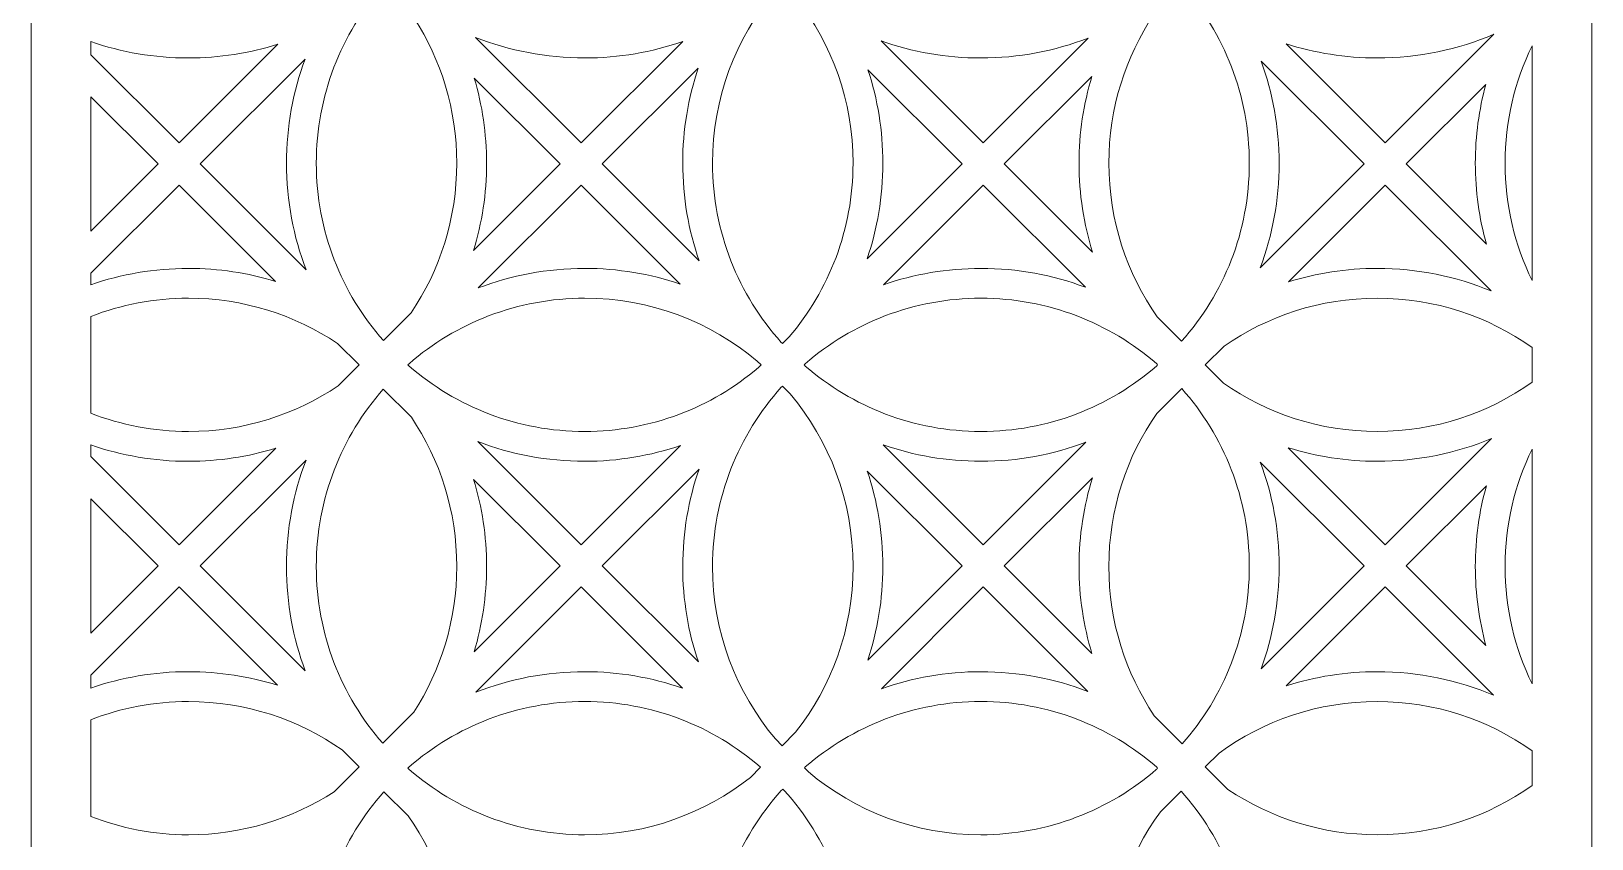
# Model space of a CAD drawing. Header units: centimetres. Extents: x -9.6 to 1.7, y -7 to 12.9.
# Drawn here: x -9.63 to -4.47, y -2.05 to 0.62 of the extents above; entities that cross this region are included whole.
import ezdxf

# ---------------------------------------------------------------- set-up
doc = ezdxf.new("R2010")
doc.units = ezdxf.units.CM
doc.header["$MEASUREMENT"] = 0
doc.layers.add('layer 1', color=7, linetype='Continuous')

msp = doc.modelspace()

# ---------------------------------------------------------------- linework, layer by layer
at = {"layer": 'layer 1', "color": 177, "lineweight": 9}
for points, knots in [([(-9.62718, -7.01306), (-9.62718, -7.01306), (-9.62718, -6.87915), (-9.62718, -6.87915), (-9.62718, -6.87915), (-9.62718, -6.87915), (-9.62718, -6.07805), (-9.62718, -6.07805), (-9.62718, -6.07805), (-9.62718, -6.07805), (-9.62718, -5.8667), (-9.62718, -5.8667), (-9.62718, -5.8667), (-9.62718, -5.8667), (-9.62718, -5.76213), (-9.62718, -5.76213), (-9.62718, -5.76213), (-9.62718, -5.76213), (-9.62718, -5.55076), (-9.62718, -5.55076), (-9.62718, -5.55076), (-9.62718, -5.55076), (-9.62718, -4.74492), (-9.62718, -4.74492), (-9.62718, -4.74492), (-9.62718, -4.74492), (-9.62718, -4.53359), (-9.62718, -4.53359), (-9.62718, -4.53359), (-9.62718, -4.53359), (-9.62718, -4.42902), (-9.62718, -4.42902), (-9.62718, -4.42902), (-9.62718, -4.42902), (-9.62718, -4.21759), (-9.62718, -4.21759), (-9.62718, -4.21759), (-9.62718, -4.21759), (-9.62718, -3.4119), (-9.62718, -3.4119), (-9.62718, -3.4119), (-9.62718, -3.4119), (-9.62718, -3.20048), (-9.62718, -3.20048), (-9.62718, -3.20048), (-9.62718, -3.20048), (-9.62718, -3.09591), (-9.62718, -3.09591), (-9.62718, -3.09591), (-9.62718, -3.09591), (-9.62718, -2.88462), (-9.62718, -2.88462), (-9.62718, -2.88462), (-9.62718, -2.88462), (-9.62718, -2.07877), (-9.62718, -2.07877), (-9.62718, -2.07877), (-9.62718, -2.07877), (-9.62718, -1.86737), (-9.62718, -1.86737), (-9.62718, -1.86737), (-9.62718, -1.86737), (-9.62718, -1.7628), (-9.62718, -1.7628), (-9.62718, -1.7628), (-9.62718, -1.7628), (-9.62718, -1.55138), (-9.62718, -1.55138), (-9.62718, -1.55138), (-9.62718, -1.55138), (-9.62718, -0.74559), (-9.62718, -0.74559), (-9.62718, -0.74559), (-9.62718, -0.74559), (-9.62718, -0.53426), (-9.62718, -0.53426), (-9.62718, -0.53426), (-9.62718, -0.53426), (-9.62718, -0.42969), (-9.62718, -0.42969), (-9.62718, -0.42969), (-9.62718, -0.42969), (-9.62718, -0.21832), (-9.62718, -0.21832), (-9.62718, -0.21832), (-9.62718, -0.21832), (-9.62718, 0.58742), (-9.62718, 0.58742), (-9.62718, 0.58742), (-9.62718, 0.58742), (-9.62718, 0.79885), (-9.62718, 0.79885), (-9.62718, 0.79885), (-9.62718, 0.79885), (-9.62718, 0.90342), (-9.62718, 0.90342), (-9.62718, 0.90342), (-9.62718, 0.90342), (-9.62718, 1.11481), (-9.62718, 1.11481), (-9.62718, 1.11481), (-9.62718, 1.11481), (-9.62718, 1.92064), (-9.62718, 1.92064), (-9.62718, 1.92064), (-9.62718, 1.92064), (-9.62718, 2.13196), (-9.62718, 2.13196), (-9.62718, 2.13196), (-9.62718, 2.13196), (-9.62718, 2.23653), (-9.62718, 2.23653), (-9.62718, 2.23653), (-9.62718, 2.23653), (-9.62718, 2.44794), (-9.62718, 2.44794), (-9.62718, 2.44794), (-9.62718, 2.44794), (-9.62718, 3.25364), (-9.62718, 3.25364), (-9.62718, 3.25364), (-9.62718, 3.25364), (-9.62718, 3.46508), (-9.62718, 3.46508), (-9.62718, 3.46508), (-9.62718, 3.46508), (-9.62718, 3.56965), (-9.62718, 3.56965), (-9.62718, 3.56965), (-9.62718, 3.56965), (-9.62718, 3.78101), (-9.62718, 3.78101), (-9.62718, 3.78101), (-9.62718, 3.78101), (-9.62718, 4.58616), (-9.62718, 4.58616), (-9.62718, 4.58616), (-9.62718, 4.58616), (-9.62718, 4.79819), (-9.62718, 4.79819), (-9.62718, 4.79819), (-9.62718, 4.79819), (-9.62718, 4.90276), (-9.62718, 4.90276), (-9.62718, 4.90276), (-9.62718, 4.90276), (-9.62718, 5.11408), (-9.62718, 5.11408), (-9.62718, 5.11408), (-9.62718, 5.11408), (-9.62718, 5.91455), (-9.62718, 5.91455), (-9.62718, 5.91455), (-9.62718, 5.91455), (-9.62718, 6.13129), (-9.62718, 6.13129), (-9.62718, 6.13129), (-9.62718, 6.13129), (-9.62718, 6.23587), (-9.62718, 6.23587), (-9.62718, 6.23587), (-9.62718, 6.23587), (-9.62718, 6.44722), (-9.62718, 6.44722), (-9.62718, 6.44722), (-9.62718, 6.44722), (-9.62718, 7.24295), (-9.62718, 7.24295), (-9.62718, 7.24295), (-9.62718, 7.24295), (-9.62718, 7.46441), (-9.62718, 7.46441), (-9.62718, 7.46441), (-9.62718, 7.46441), (-9.62718, 7.56898), (-9.62718, 7.56898), (-9.62718, 7.56898), (-9.62718, 7.56898), (-9.62718, 7.78033), (-9.62718, 7.78033), (-9.62718, 7.78033), (-9.62718, 7.78033), (-9.62718, 8.57134), (-9.62718, 8.57134), (-9.62718, 8.57134), (-9.62718, 8.57134), (-9.62718, 8.79752), (-9.62718, 8.79752), (-9.62718, 8.79752), (-9.62718, 8.79752), (-9.62718, 8.90209), (-9.62718, 8.90209), (-9.62718, 8.90209), (-9.62718, 8.90209), (-9.62718, 9.11339), (-9.62718, 9.11339), (-9.62718, 9.11339), (-9.62718, 9.11339), (-9.62718, 9.89973), (-9.62718, 9.89973), (-9.62718, 9.89973), (-9.62718, 9.89973), (-9.62718, 10.13063), (-9.62718, 10.13063), (-9.62718, 10.13063), (-9.62718, 10.13063), (-9.62718, 10.2352), (-9.62718, 10.2352), (-9.62718, 10.2352), (-9.62718, 10.2352), (-9.62718, 10.4466), (-9.62718, 10.4466), (-9.62718, 10.4466), (-9.62718, 10.4466), (-9.62718, 11.22812), (-9.62718, 11.22812), (-9.62718, 11.22812), (-9.62718, 11.22812), (-9.62718, 11.46374), (-9.62718, 11.46374), (-9.62718, 11.46374), (-9.62718, 11.46374), (-9.62718, 11.56825), (-9.62718, 11.56825), (-9.62718, 11.56825), (-9.62718, 11.56825), (-9.62718, 11.77965), (-9.62718, 11.77965), (-9.62718, 11.77965), (-9.62718, 11.77965), (-9.62718, 12.55652), (-9.62718, 12.55652), (-9.62718, 12.55652), (-9.62718, 12.55652), (-9.62718, 12.79685), (-9.62718, 12.79685), (-9.62718, 12.79685), (-9.62718, 12.79685), (-9.62718, 12.89), (-9.62718, 12.89), (-9.62718, 12.89), (-9.62718, 12.89), (-8.63227, 12.89), (-8.63227, 12.89), (-8.63227, 12.89), (-8.63227, 12.89), (-8.31618, 12.89), (-8.31618, 12.89), (-8.31618, 12.89), (-8.31618, 12.89), (-7.30387, 12.89), (-7.30387, 12.89), (-7.30387, 12.89), (-7.30387, 12.89), (-6.98779, 12.89), (-6.98779, 12.89), (-6.98779, 12.89), (-6.98779, 12.89), (-5.97548, 12.89), (-5.97548, 12.89), (-5.97548, 12.89), (-5.97548, 12.89), (-5.6594, 12.89), (-5.6594, 12.89), (-5.6594, 12.89), (-5.6594, 12.89), (-4.64709, 12.89), (-4.64709, 12.89), (-4.64709, 12.89), (-4.64709, 12.89), (-4.47078, 12.89), (-4.47078, 12.89), (-4.47078, 12.89), (-4.47078, 12.89), (-4.47078, 12.71368), (-4.47078, 12.71368), (-4.47078, 12.71368), (-4.47078, 12.71368), (-4.47078, 11.64998), (-4.47078, 11.64998), (-4.47078, 11.64998), (-4.47078, 11.64998), (-4.47078, 11.38212), (-4.47078, 11.38212), (-4.47078, 11.38212), (-4.47078, 11.38212), (-4.47078, 10.31687), (-4.47078, 10.31687), (-4.47078, 10.31687), (-4.47078, 10.31687), (-4.47078, 10.04892), (-4.47078, 10.04892), (-4.47078, 10.04892), (-4.47078, 10.04892), (-4.47078, 8.98376), (-4.47078, 8.98376), (-4.47078, 8.98376), (-4.47078, 8.98376), (-4.47078, 8.71584), (-4.47078, 8.71584), (-4.47078, 8.71584), (-4.47078, 8.71584), (-4.47078, 7.65065), (-4.47078, 7.65065), (-4.47078, 7.65065), (-4.47078, 7.65065), (-4.47078, 7.38278), (-4.47078, 7.38278), (-4.47078, 7.38278), (-4.47078, 7.38278), (-4.47078, 6.31757), (-4.47078, 6.31757), (-4.47078, 6.31757), (-4.47078, 6.31757), (-4.47078, 6.04965), (-4.47078, 6.04965), (-4.47078, 6.04965), (-4.47078, 6.04965), (-4.47078, 4.98447), (-4.47078, 4.98447), (-4.47078, 4.98447), (-4.47078, 4.98447), (-4.47078, 4.7165), (-4.47078, 4.7165), (-4.47078, 4.7165), (-4.47078, 4.7165), (-4.47078, 3.65134), (-4.47078, 3.65134), (-4.47078, 3.65134), (-4.47078, 3.65134), (-4.47078, 3.38337), (-4.47078, 3.38337), (-4.47078, 3.38337), (-4.47078, 3.38337), (-4.47078, 2.31821), (-4.47078, 2.31821), (-4.47078, 2.31821), (-4.47078, 2.31821), (-4.47078, 2.05025), (-4.47078, 2.05025), (-4.47078, 2.05025), (-4.47078, 2.05025), (-4.47078, 0.98506), (-4.47078, 0.98506), (-4.47078, 0.98506), (-4.47078, 0.98506), (-4.47078, 0.71716), (-4.47078, 0.71716), (-4.47078, 0.71716), (-4.47078, 0.71716), (-4.47078, -0.34804), (-4.47078, -0.34804), (-4.47078, -0.34804), (-4.47078, -0.34804), (-4.47078, -0.6159), (-4.47078, -0.6159), (-4.47078, -0.6159), (-4.47078, -0.6159), (-4.47078, -1.68111), (-4.47078, -1.68111), (-4.47078, -1.68111), (-4.47078, -1.68111), (-4.47078, -1.94899), (-4.47078, -1.94899), (-4.47078, -1.94899), (-4.47078, -1.94899), (-4.47078, -3.01419), (-4.47078, -3.01419), (-4.47078, -3.01419), (-4.47078, -3.01419), (-4.47078, -3.28215), (-4.47078, -3.28215), (-4.47078, -3.28215), (-4.47078, -3.28215), (-4.47078, -4.34732), (-4.47078, -4.34732), (-4.47078, -4.34732), (-4.47078, -4.34732), (-4.47078, -4.61528), (-4.47078, -4.61528), (-4.47078, -4.61528), (-4.47078, -4.61528), (-4.47078, -5.68045), (-4.47078, -5.68045), (-4.47078, -5.68045), (-4.47078, -5.68045), (-4.47078, -5.94842), (-4.47078, -5.94842), (-4.47078, -5.94842), (-4.47078, -5.94842), (-4.47078, -7.01306), (-4.47078, -7.01306), (-4.47078, -7.01306), (-4.47078, -7.01306), (-4.53058, -7.01306), (-4.53058, -7.01306), (-4.53058, -7.01306), (-4.53058, -7.01306), (-4.79901, -7.01306), (-4.79901, -7.01306), (-4.79901, -7.01306), (-4.79901, -7.01306), (-5.56056, -7.01306), (-5.56056, -7.01306), (-5.56056, -7.01306), (-5.56056, -7.01306), (-5.77975, -7.01306), (-5.77975, -7.01306), (-5.77975, -7.01306), (-5.77975, -7.01306), (-5.85897, -7.01306), (-5.85897, -7.01306), (-5.85897, -7.01306), (-5.85897, -7.01306), (-6.10834, -7.01306), (-6.10834, -7.01306), (-6.10834, -7.01306), (-6.10834, -7.01306), (-6.86987, -7.01306), (-6.86987, -7.01306), (-6.86987, -7.01306), (-6.86987, -7.01306), (-7.1043, -7.01306), (-7.1043, -7.01306), (-7.1043, -7.01306), (-7.1043, -7.01306), (-7.18736, -7.01306), (-7.18736, -7.01306), (-7.18736, -7.01306), (-7.18736, -7.01306), (-7.41776, -7.01306), (-7.41776, -7.01306), (-7.41776, -7.01306), (-7.41776, -7.01306), (-8.17925, -7.01306), (-8.17925, -7.01306), (-8.17925, -7.01306), (-8.17925, -7.01306), (-8.43269, -7.01306), (-8.43269, -7.01306), (-8.43269, -7.01306), (-8.43269, -7.01306), (-8.50783, -7.01306), (-8.50783, -7.01306), (-8.50783, -7.01306), (-8.50783, -7.01306), (-8.72709, -7.01306), (-8.72709, -7.01306), (-8.72709, -7.01306), (-8.72709, -7.01306), (-9.48871, -7.01306), (-9.48871, -7.01306), (-9.48871, -7.01306), (-9.48871, -7.01306), (-9.62718, -7.01306), (-9.62718, -7.01306)], [0, 0, 0, 0, 0.0086957, 0.0086957, 0.0086957, 0.0086957, 0.0173913, 0.0173913, 0.0173913, 0.0173913, 0.026087, 0.026087, 0.026087, 0.026087, 0.0347826, 0.0347826, 0.0347826, 0.0347826, 0.0434783, 0.0434783, 0.0434783, 0.0434783, 0.0521739, 0.0521739, 0.0521739, 0.0521739, 0.0608696, 0.0608696, 0.0608696, 0.0608696, 0.0695652, 0.0695652, 0.0695652, 0.0695652, 0.0782609, 0.0782609, 0.0782609, 0.0782609, 0.0869565, 0.0869565, 0.0869565, 0.0869565, 0.0956522, 0.0956522, 0.0956522, 0.0956522, 0.1043478, 0.1043478, 0.1043478, 0.1043478, 0.1130435, 0.1130435, 0.1130435, 0.1130435, 0.1217391, 0.1217391, 0.1217391, 0.1217391, 0.1304348, 0.1304348, 0.1304348, 0.1304348, 0.1391304, 0.1391304, 0.1391304, 0.1391304, 0.1478261, 0.1478261, 0.1478261, 0.1478261, 0.1565217, 0.1565217, 0.1565217, 0.1565217, 0.1652174, 0.1652174, 0.1652174, 0.1652174, 0.173913, 0.173913, 0.173913, 0.173913, 0.1826087, 0.1826087, 0.1826087, 0.1826087, 0.1913043, 0.1913043, 0.1913043, 0.1913043, 0.2, 0.2, 0.2, 0.2, 0.2086957, 0.2086957, 0.2086957, 0.2086957, 0.2173913, 0.2173913, 0.2173913, 0.2173913, 0.226087, 0.226087, 0.226087, 0.226087, 0.2347826, 0.2347826, 0.2347826, 0.2347826, 0.2434783, 0.2434783, 0.2434783, 0.2434783, 0.2521739, 0.2521739, 0.2521739, 0.2521739, 0.2608696, 0.2608696, 0.2608696, 0.2608696, 0.2695652, 0.2695652, 0.2695652, 0.2695652, 0.2782609, 0.2782609, 0.2782609, 0.2782609, 0.2869565, 0.2869565, 0.2869565, 0.2869565, 0.2956522, 0.2956522, 0.2956522, 0.2956522, 0.3043478, 0.3043478, 0.3043478, 0.3043478, 0.3130435, 0.3130435, 0.3130435, 0.3130435, 0.3217391, 0.3217391, 0.3217391, 0.3217391, 0.3304348, 0.3304348, 0.3304348, 0.3304348, 0.3391304, 0.3391304, 0.3391304, 0.3391304, 0.3478261, 0.3478261, 0.3478261, 0.3478261, 0.3565217, 0.3565217, 0.3565217, 0.3565217, 0.3652174, 0.3652174, 0.3652174, 0.3652174, 0.373913, 0.373913, 0.373913, 0.373913, 0.3826087, 0.3826087, 0.3826087, 0.3826087, 0.3913043, 0.3913043, 0.3913043, 0.3913043, 0.4, 0.4, 0.4, 0.4, 0.4086957, 0.4086957, 0.4086957, 0.4086957, 0.4173913, 0.4173913, 0.4173913, 0.4173913, 0.426087, 0.426087, 0.426087, 0.426087, 0.4347826, 0.4347826, 0.4347826, 0.4347826, 0.4434783, 0.4434783, 0.4434783, 0.4434783, 0.4521739, 0.4521739, 0.4521739, 0.4521739, 0.4608696, 0.4608696, 0.4608696, 0.4608696, 0.4695652, 0.4695652, 0.4695652, 0.4695652, 0.4782609, 0.4782609, 0.4782609, 0.4782609, 0.4869565, 0.4869565, 0.4869565, 0.4869565, 0.4956522, 0.4956522, 0.4956522, 0.4956522, 0.5043478, 0.5043478, 0.5043478, 0.5043478, 0.5130435, 0.5130435, 0.5130435, 0.5130435, 0.5217391, 0.5217391, 0.5217391, 0.5217391, 0.5304348, 0.5304348, 0.5304348, 0.5304348, 0.5391304, 0.5391304, 0.5391304, 0.5391304, 0.5478261, 0.5478261, 0.5478261, 0.5478261, 0.5565217, 0.5565217, 0.5565217, 0.5565217, 0.5652174, 0.5652174, 0.5652174, 0.5652174, 0.573913, 0.573913, 0.573913, 0.573913, 0.5826087, 0.5826087, 0.5826087, 0.5826087, 0.5913043, 0.5913043, 0.5913043, 0.5913043, 0.6, 0.6, 0.6, 0.6, 0.6086957, 0.6086957, 0.6086957, 0.6086957, 0.6173913, 0.6173913, 0.6173913, 0.6173913, 0.626087, 0.626087, 0.626087, 0.626087, 0.6347826, 0.6347826, 0.6347826, 0.6347826, 0.6434783, 0.6434783, 0.6434783, 0.6434783, 0.6521739, 0.6521739, 0.6521739, 0.6521739, 0.6608696, 0.6608696, 0.6608696, 0.6608696, 0.6695652, 0.6695652, 0.6695652, 0.6695652, 0.6782609, 0.6782609, 0.6782609, 0.6782609, 0.6869565, 0.6869565, 0.6869565, 0.6869565, 0.6956522, 0.6956522, 0.6956522, 0.6956522, 0.7043478, 0.7043478, 0.7043478, 0.7043478, 0.7130435, 0.7130435, 0.7130435, 0.7130435, 0.7217391, 0.7217391, 0.7217391, 0.7217391, 0.7304348, 0.7304348, 0.7304348, 0.7304348, 0.7391304, 0.7391304, 0.7391304, 0.7391304, 0.7478261, 0.7478261, 0.7478261, 0.7478261, 0.7565217, 0.7565217, 0.7565217, 0.7565217, 0.7652174, 0.7652174, 0.7652174, 0.7652174, 0.773913, 0.773913, 0.773913, 0.773913, 0.7826087, 0.7826087, 0.7826087, 0.7826087, 0.7913043, 0.7913043, 0.7913043, 0.7913043, 0.8, 0.8, 0.8, 0.8, 0.8086957, 0.8086957, 0.8086957, 0.8086957, 0.8173913, 0.8173913, 0.8173913, 0.8173913, 0.826087, 0.826087, 0.826087, 0.826087, 0.8347826, 0.8347826, 0.8347826, 0.8347826, 0.8434783, 0.8434783, 0.8434783, 0.8434783, 0.8521739, 0.8521739, 0.8521739, 0.8521739, 0.8608696, 0.8608696, 0.8608696, 0.8608696, 0.8695652, 0.8695652, 0.8695652, 0.8695652, 0.8782609, 0.8782609, 0.8782609, 0.8782609, 0.8869565, 0.8869565, 0.8869565, 0.8869565, 0.8956522, 0.8956522, 0.8956522, 0.8956522, 0.9043478, 0.9043478, 0.9043478, 0.9043478, 0.9130435, 0.9130435, 0.9130435, 0.9130435, 0.9217391, 0.9217391, 0.9217391, 0.9217391, 0.9304348, 0.9304348, 0.9304348, 0.9304348, 0.9391304, 0.9391304, 0.9391304, 0.9391304, 0.9478261, 0.9478261, 0.9478261, 0.9478261, 0.9565217, 0.9565217, 0.9565217, 0.9565217, 0.9652174, 0.9652174, 0.9652174, 0.9652174, 0.973913, 0.973913, 0.973913, 0.973913, 0.9826087, 0.9826087, 0.9826087, 0.9826087, 1, 1, 1, 1]), ([(-7.37589, 0.18458), (-7.37589, 0.39962), (-7.2993, 0.5968), (-7.17192, 0.75033), (-7.17192, 0.75033), (-7.17192, 0.75033), (-7.14583, 0.77642), (-7.14583, 0.77642), (-7.14583, 0.77642), (-7.14583, 0.77642), (-7.09911, 0.7297), (-7.09911, 0.7297), (-7.09911, 0.7297), (-6.98171, 0.57931), (-6.91173, 0.39011), (-6.91173, 0.18458), (-6.91173, 0.18458), (-6.91173, -0.03454), (-6.99129, -0.23509), (-7.12304, -0.38984), (-7.12304, -0.38984), (-7.12304, -0.38984), (-7.14473, -0.41152), (-7.14473, -0.41152), (-7.14473, -0.41152), (-7.14605, -0.41035), (-7.14738, -0.40917), (-7.14872, -0.408), (-7.14872, -0.408), (-7.28993, -0.25093), (-7.37589, -0.04321), (-7.37589, 0.18458)], [0, 0, 0, 0, 0.1111111, 0.1111111, 0.1111111, 0.1111111, 0.2222222, 0.2222222, 0.2222222, 0.2222222, 0.3333333, 0.3333333, 0.3333333, 0.3333333, 0.4444444, 0.4444444, 0.4444444, 0.4444444, 0.5555556, 0.5555556, 0.5555556, 0.5555556, 0.6666667, 0.6666667, 0.6666667, 0.6666667, 0.7777778, 0.7777778, 0.7777778, 0.7777778, 1, 1, 1, 1]), ([(-8.68527, 0.18458), (-8.68527, 0.40807), (-8.60253, 0.61226), (-8.46603, 0.76823), (-8.46603, 0.76823), (-8.46603, 0.76823), (-8.36186, 0.66406), (-8.36186, 0.66406), (-8.36186, 0.66406), (-8.27281, 0.5258), (-8.22111, 0.36122), (-8.22111, 0.18458), (-8.22111, 0.18458), (-8.22111, 0.0012), (-8.27682, -0.1692), (-8.37221, -0.31062), (-8.37221, -0.31062), (-8.37221, -0.31062), (-8.4635, -0.40191), (-8.4635, -0.40191), (-8.4635, -0.40191), (-8.60149, -0.24558), (-8.68527, -0.04028), (-8.68527, 0.18458)], [0, 0, 0, 0, 0.1428571, 0.1428571, 0.1428571, 0.1428571, 0.2857143, 0.2857143, 0.2857143, 0.2857143, 0.4285714, 0.4285714, 0.4285714, 0.4285714, 0.5714286, 0.5714286, 0.5714286, 0.5714286, 0.7142857, 0.7142857, 0.7142857, 0.7142857, 1, 1, 1, 1]), ([(-6.06651, 0.18458), (-6.06651, 0.36629), (-6.01179, 0.53522), (-5.91799, 0.67587), (-5.91799, 0.67587), (-5.91799, 0.67587), (-5.8235, 0.77036), (-5.8235, 0.77036), (-5.8235, 0.77036), (-5.68588, 0.61412), (-5.60235, 0.4091), (-5.60235, 0.18458), (-5.60235, 0.18458), (-5.60235, -0.04131), (-5.68691, -0.24745), (-5.82602, -0.40405), (-5.82602, -0.40405), (-5.82602, -0.40405), (-5.90636, -0.32371), (-5.90636, -0.32371), (-5.90636, -0.32371), (-6.00725, -0.17977), (-6.06651, -0.00451), (-6.06651, 0.18458)], [0, 0, 0, 0, 0.1428571, 0.1428571, 0.1428571, 0.1428571, 0.2857143, 0.2857143, 0.2857143, 0.2857143, 0.4285714, 0.4285714, 0.4285714, 0.4285714, 0.5714286, 0.5714286, 0.5714286, 0.5714286, 0.7142857, 0.7142857, 0.7142857, 0.7142857, 1, 1, 1, 1]), ([(-8.81251, 0.57748), (-8.90576, 0.5482), (-9.00498, 0.53239), (-9.10788, 0.53239), (-9.10788, 0.53239), (-9.22074, 0.53239), (-9.32914, 0.55142), (-9.43012, 0.58638), (-9.43012, 0.58638), (-9.43012, 0.58638), (-9.43012, 0.54326), (-9.43012, 0.54326), (-9.43012, 0.54326), (-9.43012, 0.54326), (-9.13842, 0.25157), (-9.13842, 0.25157), (-9.13842, 0.25157), (-9.13842, 0.25157), (-8.81251, 0.57748), (-8.81251, 0.57748)], [0, 0, 0, 0, 0.1666667, 0.1666667, 0.1666667, 0.1666667, 0.3333333, 0.3333333, 0.3333333, 0.3333333, 0.5, 0.5, 0.5, 0.5, 0.6666667, 0.6666667, 0.6666667, 0.6666667, 1, 1, 1, 1]), ([(-7.47465, 0.58695), (-7.57609, 0.55164), (-7.68505, 0.53239), (-7.7985, 0.53239), (-7.7985, 0.53239), (-7.92569, 0.53239), (-8.04725, 0.55652), (-8.15888, 0.60042), (-8.15888, 0.60042), (-8.15888, 0.60042), (-7.81003, 0.25157), (-7.81003, 0.25157), (-7.81003, 0.25157), (-7.81003, 0.25157), (-7.47465, 0.58695), (-7.47465, 0.58695)], [0, 0, 0, 0, 0.2, 0.2, 0.2, 0.2, 0.4, 0.4, 0.4, 0.4, 0.6, 0.6, 0.6, 0.6, 1, 1, 1, 1]), ([(-6.13526, 0.59794), (-6.2451, 0.55564), (-6.36439, 0.53239), (-6.48912, 0.53239), (-6.48912, 0.53239), (-6.60491, 0.53239), (-6.71601, 0.55244), (-6.81921, 0.58914), (-6.81921, 0.58914), (-6.81921, 0.58914), (-6.48164, 0.25157), (-6.48164, 0.25157), (-6.48164, 0.25157), (-6.48164, 0.25157), (-6.13526, 0.59794), (-6.13526, 0.59794)], [0, 0, 0, 0, 0.2, 0.2, 0.2, 0.2, 0.4, 0.4, 0.4, 0.4, 0.6, 0.6, 0.6, 0.6, 1, 1, 1, 1]), ([(-4.79398, 0.61083), (-4.91246, 0.56035), (-5.04284, 0.53239), (-5.17974, 0.53239), (-5.17974, 0.53239), (-5.28485, 0.53239), (-5.38611, 0.54892), (-5.4811, 0.57942), (-5.4811, 0.57942), (-5.4811, 0.57942), (-5.15324, 0.25157), (-5.15324, 0.25157), (-5.15324, 0.25157), (-5.15324, 0.25157), (-4.79398, 0.61083), (-4.79398, 0.61083)], [0, 0, 0, 0, 0.2, 0.2, 0.2, 0.2, 0.4, 0.4, 0.4, 0.4, 0.6, 0.6, 0.6, 0.6, 1, 1, 1, 1]), ([(-4.66784, 0.57276), (-4.72503, 0.45551), (-4.75713, 0.32379), (-4.75713, 0.18458), (-4.75713, 0.18458), (-4.75713, 0.04541), (-4.72501, -0.08627), (-4.66784, -0.20349), (-4.66784, -0.20349), (-4.66784, -0.20349), (-4.66784, 0.57276), (-4.66784, 0.57276)], [0, 0, 0, 0, 0.25, 0.25, 0.25, 0.25, 0.5, 0.5, 0.5, 0.5, 1, 1, 1, 1]), ([(-8.7838, 0.18458), (-8.7838, 0.30562), (-8.76192, 0.42155), (-8.72197, 0.52867), (-8.72197, 0.52867), (-8.72197, 0.52867), (-9.06875, 0.1819), (-9.06875, 0.1819), (-9.06875, 0.1819), (-9.06875, 0.1819), (-8.71867, -0.16818), (-8.71867, -0.16818), (-8.71867, -0.16818), (-8.76071, -0.05865), (-8.7838, 0.06027), (-8.7838, 0.18458)], [0, 0, 0, 0, 0.2, 0.2, 0.2, 0.2, 0.4, 0.4, 0.4, 0.4, 0.6, 0.6, 0.6, 0.6, 1, 1, 1, 1]), ([(-5.56323, 0.52221), (-5.5248, 0.41689), (-5.50382, 0.30318), (-5.50382, 0.18458), (-5.50382, 0.18458), (-5.50382, 0.06273), (-5.52601, -0.05394), (-5.56647, -0.16166), (-5.56647, -0.16166), (-5.56647, -0.16166), (-5.22291, 0.1819), (-5.22291, 0.1819), (-5.22291, 0.1819), (-5.22291, 0.1819), (-5.56323, 0.52221), (-5.56323, 0.52221)], [0, 0, 0, 0, 0.2, 0.2, 0.2, 0.2, 0.4, 0.4, 0.4, 0.4, 0.6, 0.6, 0.6, 0.6, 1, 1, 1, 1]), ([(-8.16331, 0.4655), (-8.13686, 0.37647), (-8.12258, 0.28219), (-8.12258, 0.18458), (-8.12258, 0.18458), (-8.12258, 0.08417), (-8.13765, -0.01271), (-8.16558, -0.10399), (-8.16558, -0.10399), (-8.16558, -0.10399), (-7.8797, 0.1819), (-7.8797, 0.1819), (-7.8797, 0.1819), (-7.8797, 0.1819), (-8.16331, 0.4655), (-8.16331, 0.4655)], [0, 0, 0, 0, 0.2, 0.2, 0.2, 0.2, 0.4, 0.4, 0.4, 0.4, 0.6, 0.6, 0.6, 0.6, 1, 1, 1, 1]), ([(-7.47442, 0.18458), (-7.47442, 0.29457), (-7.45638, 0.40037), (-7.4231, 0.49915), (-7.4231, 0.49915), (-7.4231, 0.49915), (-7.74036, 0.1819), (-7.74036, 0.1819), (-7.74036, 0.1819), (-7.74036, 0.1819), (-7.42024, -0.13822), (-7.42024, -0.13822), (-7.42024, -0.13822), (-7.45531, -0.03708), (-7.47442, 0.07152), (-7.47442, 0.18458)], [0, 0, 0, 0, 0.2, 0.2, 0.2, 0.2, 0.4, 0.4, 0.4, 0.4, 0.6, 0.6, 0.6, 0.6, 1, 1, 1, 1]), ([(-6.86258, 0.49317), (-6.83058, 0.3961), (-6.8132, 0.29237), (-6.8132, 0.18458), (-6.8132, 0.18458), (-6.8132, 0.07384), (-6.83149, -0.03263), (-6.86519, -0.13199), (-6.86519, -0.13199), (-6.86519, -0.13199), (-6.55131, 0.1819), (-6.55131, 0.1819), (-6.55131, 0.1819), (-6.55131, 0.1819), (-6.86258, 0.49317), (-6.86258, 0.49317)], [0, 0, 0, 0, 0.2, 0.2, 0.2, 0.2, 0.4, 0.4, 0.4, 0.4, 0.6, 0.6, 0.6, 0.6, 1, 1, 1, 1]), ([(-6.16504, 0.18458), (-6.16504, 0.28429), (-6.15017, 0.38054), (-6.12261, 0.47125), (-6.12261, 0.47125), (-6.12261, 0.47125), (-6.41196, 0.1819), (-6.41196, 0.1819), (-6.41196, 0.1819), (-6.41196, 0.1819), (-6.12028, -0.10979), (-6.12028, -0.10979), (-6.12028, -0.10979), (-6.14935, -0.01683), (-6.16504, 0.08205), (-6.16504, 0.18458)], [0, 0, 0, 0, 0.2, 0.2, 0.2, 0.2, 0.4, 0.4, 0.4, 0.4, 0.6, 0.6, 0.6, 0.6, 1, 1, 1, 1]), ([(-4.85566, 0.18458), (-4.85566, 0.27457), (-4.84353, 0.36173), (-4.82091, 0.44456), (-4.82091, 0.44456), (-4.82091, 0.44456), (-5.08357, 0.1819), (-5.08357, 0.1819), (-5.08357, 0.1819), (-5.08357, 0.1819), (-4.81891, -0.08276), (-4.81891, -0.08276), (-4.81891, -0.08276), (-4.84284, 0.00226), (-4.85566, 0.09192), (-4.85566, 0.18458)], [0, 0, 0, 0, 0.2, 0.2, 0.2, 0.2, 0.4, 0.4, 0.4, 0.4, 0.6, 0.6, 0.6, 0.6, 1, 1, 1, 1]), ([(-9.43012, -0.04013), (-9.43012, -0.04013), (-9.20809, 0.1819), (-9.20809, 0.1819), (-9.20809, 0.1819), (-9.20809, 0.1819), (-9.43012, 0.40392), (-9.43012, 0.40392), (-9.43012, 0.40392), (-9.43012, 0.40392), (-9.43012, -0.04013), (-9.43012, -0.04013)], [0, 0, 0, 0, 0.25, 0.25, 0.25, 0.25, 0.5, 0.5, 0.5, 0.5, 1, 1, 1, 1]), ([(-9.43012, -0.21715), (-9.32914, -0.18221), (-9.22073, -0.16323), (-9.10788, -0.16323), (-9.10788, -0.16323), (-9.00782, -0.16323), (-8.91125, -0.1782), (-8.82025, -0.20595), (-8.82025, -0.20595), (-8.82025, -0.20595), (-9.13842, 0.11222), (-9.13842, 0.11222), (-9.13842, 0.11222), (-9.13842, 0.11222), (-9.43012, -0.17947), (-9.43012, -0.17947), (-9.43012, -0.17947), (-9.43012, -0.17947), (-9.43012, -0.21715), (-9.43012, -0.21715)], [0, 0, 0, 0, 0.1666667, 0.1666667, 0.1666667, 0.1666667, 0.3333333, 0.3333333, 0.3333333, 0.3333333, 0.5, 0.5, 0.5, 0.5, 0.6666667, 0.6666667, 0.6666667, 0.6666667, 1, 1, 1, 1]), ([(-8.15021, -0.22796), (-8.04096, -0.18618), (-7.92242, -0.16323), (-7.7985, -0.16323), (-7.7985, -0.16323), (-7.68814, -0.16323), (-7.582, -0.18139), (-7.48293, -0.21488), (-7.48293, -0.21488), (-7.48293, -0.21488), (-7.81003, 0.11222), (-7.81003, 0.11222), (-7.81003, 0.11222), (-7.81003, 0.11222), (-8.15021, -0.22796), (-8.15021, -0.22796)], [0, 0, 0, 0, 0.2, 0.2, 0.2, 0.2, 0.4, 0.4, 0.4, 0.4, 0.6, 0.6, 0.6, 0.6, 1, 1, 1, 1]), ([(-6.81092, -0.21706), (-6.71006, -0.18221), (-6.60181, -0.16323), (-6.48912, -0.16323), (-6.48912, -0.16323), (-6.36767, -0.16323), (-6.25137, -0.18527), (-6.14393, -0.22548), (-6.14393, -0.22548), (-6.14393, -0.22548), (-6.48164, 0.11222), (-6.48164, 0.11222), (-6.48164, 0.11222), (-6.48164, 0.11222), (-6.81092, -0.21706), (-6.81092, -0.21706)], [0, 0, 0, 0, 0.2, 0.2, 0.2, 0.2, 0.4, 0.4, 0.4, 0.4, 0.6, 0.6, 0.6, 0.6, 1, 1, 1, 1]), ([(-5.47314, -0.20768), (-5.38046, -0.1788), (-5.28192, -0.16323), (-5.17974, -0.16323), (-5.17974, -0.16323), (-5.04637, -0.16323), (-4.91919, -0.1898), (-4.80317, -0.23785), (-4.80317, -0.23785), (-4.80317, -0.23785), (-5.15324, 0.11222), (-5.15324, 0.11222), (-5.15324, 0.11222), (-5.15324, 0.11222), (-5.47314, -0.20768), (-5.47314, -0.20768)], [0, 0, 0, 0, 0.2, 0.2, 0.2, 0.2, 0.4, 0.4, 0.4, 0.4, 0.6, 0.6, 0.6, 0.6, 1, 1, 1, 1]), ([(-9.43012, -0.64179), (-9.33023, -0.68078), (-9.22156, -0.70219), (-9.10788, -0.70219), (-9.10788, -0.70219), (-8.9245, -0.70219), (-8.7541, -0.64649), (-8.61268, -0.55109), (-8.61268, -0.55109), (-8.61268, -0.55109), (-8.5439, -0.4823), (-8.5439, -0.4823), (-8.5439, -0.4823), (-8.5439, -0.4823), (-8.61461, -0.41159), (-8.61461, -0.41159), (-8.61461, -0.41159), (-8.75565, -0.31697), (-8.92533, -0.26176), (-9.10788, -0.26176), (-9.10788, -0.26176), (-9.22156, -0.26176), (-9.33023, -0.28317), (-9.43012, -0.32216), (-9.43012, -0.32216), (-9.43012, -0.32216), (-9.43012, -0.64179), (-9.43012, -0.64179)], [0, 0, 0, 0, 0.125, 0.125, 0.125, 0.125, 0.25, 0.25, 0.25, 0.25, 0.375, 0.375, 0.375, 0.375, 0.5, 0.5, 0.5, 0.5, 0.625, 0.625, 0.625, 0.625, 0.75, 0.75, 0.75, 0.75, 1, 1, 1, 1]), ([(-7.22408, -0.49088), (-7.37884, -0.62262), (-7.57938, -0.70219), (-7.7985, -0.70219), (-7.7985, -0.70219), (-8.02032, -0.70219), (-8.22314, -0.6207), (-8.37866, -0.48603), (-8.37866, -0.48603), (-8.3799, -0.48467), (-8.38114, -0.48331), (-8.38238, -0.48196), (-8.38238, -0.48196), (-8.38119, -0.48067), (-8.37997, -0.4794), (-8.37879, -0.4781), (-8.37879, -0.4781), (-8.22325, -0.34335), (-8.0204, -0.26176), (-7.7985, -0.26176), (-7.7985, -0.26176), (-7.58139, -0.26176), (-7.38251, -0.33987), (-7.22834, -0.46947), (-7.22834, -0.46947), (-7.22834, -0.46947), (-7.2155, -0.4823), (-7.2155, -0.4823), (-7.2155, -0.4823), (-7.2155, -0.4823), (-7.22408, -0.49088), (-7.22408, -0.49088)], [0, 0, 0, 0, 0.1111111, 0.1111111, 0.1111111, 0.1111111, 0.2222222, 0.2222222, 0.2222222, 0.2222222, 0.3333333, 0.3333333, 0.3333333, 0.3333333, 0.4444444, 0.4444444, 0.4444444, 0.4444444, 0.5555556, 0.5555556, 0.5555556, 0.5555556, 0.6666667, 0.6666667, 0.6666667, 0.6666667, 0.7777778, 0.7777778, 0.7777778, 0.7777778, 1, 1, 1, 1]), ([(-5.90523, -0.48198), (-5.90643, -0.48067), (-5.90766, -0.47939), (-5.90886, -0.47808), (-5.90886, -0.47808), (-6.06439, -0.34334), (-6.26723, -0.26176), (-6.48912, -0.26176), (-6.48912, -0.26176), (-6.71102, -0.26176), (-6.91387, -0.34335), (-7.06941, -0.4781), (-7.06941, -0.4781), (-7.0706, -0.47941), (-7.07183, -0.48068), (-7.07302, -0.48198), (-7.07302, -0.48198), (-7.07183, -0.48328), (-7.07065, -0.48457), (-7.06947, -0.48587), (-7.06947, -0.48587), (-6.91392, -0.62063), (-6.71103, -0.70219), (-6.48912, -0.70219), (-6.48912, -0.70219), (-6.26724, -0.70219), (-6.06437, -0.62065), (-5.90884, -0.48592), (-5.90884, -0.48592), (-5.90764, -0.4846), (-5.90644, -0.48329), (-5.90523, -0.48198)], [0, 0, 0, 0, 0.1111111, 0.1111111, 0.1111111, 0.1111111, 0.2222222, 0.2222222, 0.2222222, 0.2222222, 0.3333333, 0.3333333, 0.3333333, 0.3333333, 0.4444444, 0.4444444, 0.4444444, 0.4444444, 0.5555556, 0.5555556, 0.5555556, 0.5555556, 0.6666667, 0.6666667, 0.6666667, 0.6666667, 0.7777778, 0.7777778, 0.7777778, 0.7777778, 1, 1, 1, 1]), ([(-4.66784, -0.4245), (-4.81245, -0.32203), (-4.98905, -0.26176), (-5.17974, -0.26176), (-5.17974, -0.26176), (-5.3679, -0.26176), (-5.54237, -0.32043), (-5.6859, -0.42043), (-5.6859, -0.42043), (-5.6859, -0.42043), (-5.74777, -0.4823), (-5.74777, -0.4823), (-5.74777, -0.4823), (-5.74777, -0.4823), (-5.68804, -0.54203), (-5.68804, -0.54203), (-5.68804, -0.54203), (-5.5441, -0.64294), (-5.36883, -0.70219), (-5.17974, -0.70219), (-5.17974, -0.70219), (-4.98908, -0.70219), (-4.81245, -0.64198), (-4.66784, -0.53955), (-4.66784, -0.53955), (-4.66784, -0.53955), (-4.66784, -0.4245), (-4.66784, -0.4245)], [0, 0, 0, 0, 0.125, 0.125, 0.125, 0.125, 0.25, 0.25, 0.25, 0.25, 0.375, 0.375, 0.375, 0.375, 0.5, 0.5, 0.5, 0.5, 0.625, 0.625, 0.625, 0.625, 0.75, 0.75, 0.75, 0.75, 1, 1, 1, 1]), ([(-8.68527, -1.14853), (-8.68527, -0.92384), (-8.60162, -0.71866), (-8.46381, -0.56238), (-8.46381, -0.56238), (-8.46381, -0.56238), (-8.37095, -0.65525), (-8.37095, -0.65525), (-8.37095, -0.65525), (-8.27634, -0.79629), (-8.22111, -0.96597), (-8.22111, -1.14853), (-8.22111, -1.14853), (-8.22111, -1.32599), (-8.27331, -1.49127), (-8.36313, -1.62993), (-8.36313, -1.62993), (-8.36313, -1.62993), (-8.46572, -1.73252), (-8.46572, -1.73252), (-8.46572, -1.73252), (-8.60239, -1.57651), (-8.68527, -1.37219), (-8.68527, -1.14853)], [0, 0, 0, 0, 0.1428571, 0.1428571, 0.1428571, 0.1428571, 0.2857143, 0.2857143, 0.2857143, 0.2857143, 0.4285714, 0.4285714, 0.4285714, 0.4285714, 0.5714286, 0.5714286, 0.5714286, 0.5714286, 0.7142857, 0.7142857, 0.7142857, 0.7142857, 1, 1, 1, 1]), ([(-7.14507, -0.55273), (-7.14639, -0.5539), (-7.1477, -0.55507), (-7.14902, -0.55624), (-7.14902, -0.55624), (-7.29007, -0.71326), (-7.37589, -0.92089), (-7.37589, -1.14853), (-7.37589, -1.14853), (-7.37589, -1.36557), (-7.29784, -1.5644), (-7.16832, -1.71854), (-7.16832, -1.71854), (-7.16832, -1.71854), (-7.14583, -1.74102), (-7.14583, -1.74102), (-7.14583, -1.74102), (-7.14583, -1.74102), (-7.10138, -1.69657), (-7.10138, -1.69657), (-7.10138, -1.69657), (-6.9826, -1.54571), (-6.91173, -1.35538), (-6.91173, -1.14853), (-6.91173, -1.14853), (-6.91173, -0.93141), (-6.98984, -0.73252), (-7.11944, -0.57836), (-7.11944, -0.57836), (-7.11944, -0.57836), (-7.14507, -0.55273), (-7.14507, -0.55273)], [0, 0, 0, 0, 0.1111111, 0.1111111, 0.1111111, 0.1111111, 0.2222222, 0.2222222, 0.2222222, 0.2222222, 0.3333333, 0.3333333, 0.3333333, 0.3333333, 0.4444444, 0.4444444, 0.4444444, 0.4444444, 0.5555556, 0.5555556, 0.5555556, 0.5555556, 0.6666667, 0.6666667, 0.6666667, 0.6666667, 0.7777778, 0.7777778, 0.7777778, 0.7777778, 1, 1, 1, 1]), ([(-6.06651, -1.14853), (-6.06651, -0.96037), (-6.00783, -0.78592), (-5.90784, -0.64237), (-5.90784, -0.64237), (-5.90784, -0.64237), (-5.82571, -0.56025), (-5.82571, -0.56025), (-5.82571, -0.56025), (-5.68678, -0.71679), (-5.60235, -0.92281), (-5.60235, -1.14853), (-5.60235, -1.14853), (-5.60235, -1.37322), (-5.68601, -1.57837), (-5.8238, -1.73466), (-5.8238, -1.73466), (-5.8238, -1.73466), (-5.91673, -1.64173), (-5.91673, -1.64173), (-5.91673, -1.64173), (-6.01131, -1.5007), (-6.06651, -1.33106), (-6.06651, -1.14853)], [0, 0, 0, 0, 0.1428571, 0.1428571, 0.1428571, 0.1428571, 0.2857143, 0.2857143, 0.2857143, 0.2857143, 0.4285714, 0.4285714, 0.4285714, 0.4285714, 0.5714286, 0.5714286, 0.5714286, 0.5714286, 0.7142857, 0.7142857, 0.7142857, 0.7142857, 1, 1, 1, 1]), ([(-8.81932, -0.75772), (-8.91059, -0.78565), (-9.00748, -0.80072), (-9.10788, -0.80072), (-9.10788, -0.80072), (-9.22073, -0.80072), (-9.32914, -0.78173), (-9.43012, -0.74679), (-9.43012, -0.74679), (-9.43012, -0.74679), (-9.43012, -0.78513), (-9.43012, -0.78513), (-9.43012, -0.78513), (-9.43012, -0.78513), (-9.13842, -1.07683), (-9.13842, -1.07683), (-9.13842, -1.07683), (-9.13842, -1.07683), (-8.81932, -0.75772), (-8.81932, -0.75772)], [0, 0, 0, 0, 0.1666667, 0.1666667, 0.1666667, 0.1666667, 0.3333333, 0.3333333, 0.3333333, 0.3333333, 0.5, 0.5, 0.5, 0.5, 0.6666667, 0.6666667, 0.6666667, 0.6666667, 1, 1, 1, 1]), ([(-7.48193, -0.74873), (-7.58129, -0.78243), (-7.68777, -0.80072), (-7.7985, -0.80072), (-7.7985, -0.80072), (-7.92281, -0.80072), (-8.04173, -0.77762), (-8.15127, -0.73559), (-8.15127, -0.73559), (-8.15127, -0.73559), (-7.81003, -1.07683), (-7.81003, -1.07683), (-7.81003, -1.07683), (-7.81003, -1.07683), (-7.48193, -0.74873), (-7.48193, -0.74873)], [0, 0, 0, 0, 0.2, 0.2, 0.2, 0.2, 0.4, 0.4, 0.4, 0.4, 0.6, 0.6, 0.6, 0.6, 1, 1, 1, 1]), ([(-6.14288, -0.73807), (-6.25061, -0.77853), (-6.36727, -0.80072), (-6.48912, -0.80072), (-6.48912, -0.80072), (-6.60219, -0.80072), (-6.71078, -0.78161), (-6.81193, -0.74653), (-6.81193, -0.74653), (-6.81193, -0.74653), (-6.48164, -1.07683), (-6.48164, -1.07683), (-6.48164, -1.07683), (-6.48164, -1.07683), (-6.14288, -0.73807), (-6.14288, -0.73807)], [0, 0, 0, 0, 0.2, 0.2, 0.2, 0.2, 0.4, 0.4, 0.4, 0.4, 0.6, 0.6, 0.6, 0.6, 1, 1, 1, 1]), ([(-4.80207, -0.72565), (-4.91839, -0.77399), (-5.04594, -0.80072), (-5.17974, -0.80072), (-5.17974, -0.80072), (-5.28227, -0.80072), (-5.38116, -0.78504), (-5.47411, -0.75596), (-5.47411, -0.75596), (-5.47411, -0.75596), (-5.15324, -1.07683), (-5.15324, -1.07683), (-5.15324, -1.07683), (-5.15324, -1.07683), (-4.80207, -0.72565), (-4.80207, -0.72565)], [0, 0, 0, 0, 0.2, 0.2, 0.2, 0.2, 0.4, 0.4, 0.4, 0.4, 0.6, 0.6, 0.6, 0.6, 1, 1, 1, 1]), ([(-4.66784, -0.76047), (-4.72501, -0.87769), (-4.75713, -1.00936), (-4.75713, -1.14853), (-4.75713, -1.14853), (-4.75713, -1.28773), (-4.72502, -1.41944), (-4.66784, -1.53668), (-4.66784, -1.53668), (-4.66784, -1.53668), (-4.66784, -0.76047), (-4.66784, -0.76047)], [0, 0, 0, 0, 0.25, 0.25, 0.25, 0.25, 0.5, 0.5, 0.5, 0.5, 1, 1, 1, 1]), ([(-8.7838, -1.14853), (-8.7838, -1.02462), (-8.76086, -0.90606), (-8.71908, -0.79682), (-8.71908, -0.79682), (-8.71908, -0.79682), (-9.06875, -1.1465), (-9.06875, -1.1465), (-9.06875, -1.1465), (-9.06875, -1.1465), (-8.72157, -1.49368), (-8.72157, -1.49368), (-8.72157, -1.49368), (-8.76177, -1.38626), (-8.7838, -1.26997), (-8.7838, -1.14853)], [0, 0, 0, 0, 0.2, 0.2, 0.2, 0.2, 0.4, 0.4, 0.4, 0.4, 0.6, 0.6, 0.6, 0.6, 1, 1, 1, 1]), ([(-5.56607, -0.80334), (-5.52586, -0.91077), (-5.50382, -1.02708), (-5.50382, -1.14853), (-5.50382, -1.14853), (-5.50382, -1.26751), (-5.52492, -1.38156), (-5.56358, -1.48717), (-5.56358, -1.48717), (-5.56358, -1.48717), (-5.22291, -1.1465), (-5.22291, -1.1465), (-5.22291, -1.1465), (-5.22291, -1.1465), (-5.56607, -0.80334), (-5.56607, -0.80334)], [0, 0, 0, 0, 0.2, 0.2, 0.2, 0.2, 0.4, 0.4, 0.4, 0.4, 0.6, 0.6, 0.6, 0.6, 1, 1, 1, 1]), ([(-8.1653, -0.86089), (-8.13756, -0.9519), (-8.12258, -1.04846), (-8.12258, -1.14853), (-8.12258, -1.14853), (-8.12258, -1.24648), (-8.13696, -1.34107), (-8.16358, -1.43038), (-8.16358, -1.43038), (-8.16358, -1.43038), (-7.8797, -1.1465), (-7.8797, -1.1465), (-7.8797, -1.1465), (-7.8797, -1.1465), (-8.1653, -0.86089), (-8.1653, -0.86089)], [0, 0, 0, 0, 0.2, 0.2, 0.2, 0.2, 0.4, 0.4, 0.4, 0.4, 0.6, 0.6, 0.6, 0.6, 1, 1, 1, 1]), ([(-7.47442, -1.14853), (-7.47442, -1.03584), (-7.45545, -0.92759), (-7.42059, -0.82673), (-7.42059, -0.82673), (-7.42059, -0.82673), (-7.74036, -1.1465), (-7.74036, -1.1465), (-7.74036, -1.1465), (-7.74036, -1.1465), (-7.42279, -1.46407), (-7.42279, -1.46407), (-7.42279, -1.46407), (-7.45627, -1.36501), (-7.47442, -1.25888), (-7.47442, -1.14853)], [0, 0, 0, 0, 0.2, 0.2, 0.2, 0.2, 0.4, 0.4, 0.4, 0.4, 0.6, 0.6, 0.6, 0.6, 1, 1, 1, 1]), ([(-6.86485, -0.83295), (-6.83135, -0.93202), (-6.8132, -1.03816), (-6.8132, -1.14853), (-6.8132, -1.14853), (-6.8132, -1.25668), (-6.83069, -1.36073), (-6.8629, -1.45809), (-6.8629, -1.45809), (-6.8629, -1.45809), (-6.55131, -1.1465), (-6.55131, -1.1465), (-6.55131, -1.1465), (-6.55131, -1.1465), (-6.86485, -0.83295), (-6.86485, -0.83295)], [0, 0, 0, 0, 0.2, 0.2, 0.2, 0.2, 0.4, 0.4, 0.4, 0.4, 0.6, 0.6, 0.6, 0.6, 1, 1, 1, 1]), ([(-6.16504, -1.14853), (-6.16504, -1.04635), (-6.14947, -0.94781), (-6.12059, -0.85512), (-6.12059, -0.85512), (-6.12059, -0.85512), (-6.41196, -1.1465), (-6.41196, -1.1465), (-6.41196, -1.1465), (-6.41196, -1.1465), (-6.12233, -1.43613), (-6.12233, -1.43613), (-6.12233, -1.43613), (-6.15007, -1.34514), (-6.16504, -1.24859), (-6.16504, -1.14853)], [0, 0, 0, 0, 0.2, 0.2, 0.2, 0.2, 0.4, 0.4, 0.4, 0.4, 0.6, 0.6, 0.6, 0.6, 1, 1, 1, 1]), ([(-9.43012, -1.36852), (-9.43012, -1.36852), (-9.20809, -1.1465), (-9.20809, -1.1465), (-9.20809, -1.1465), (-9.20809, -1.1465), (-9.43012, -0.92447), (-9.43012, -0.92447), (-9.43012, -0.92447), (-9.43012, -0.92447), (-9.43012, -1.36852), (-9.43012, -1.36852)], [0, 0, 0, 0, 0.25, 0.25, 0.25, 0.25, 0.5, 0.5, 0.5, 0.5, 1, 1, 1, 1]), ([(-4.85566, -1.14853), (-4.85566, -1.0562), (-4.84292, -0.96683), (-4.81916, -0.88208), (-4.81916, -0.88208), (-4.81916, -0.88208), (-5.08357, -1.1465), (-5.08357, -1.1465), (-5.08357, -1.1465), (-5.08357, -1.1465), (-4.82066, -1.40941), (-4.82066, -1.40941), (-4.82066, -1.40941), (-4.84343, -1.3263), (-4.85566, -1.23885), (-4.85566, -1.14853)], [0, 0, 0, 0, 0.2, 0.2, 0.2, 0.2, 0.4, 0.4, 0.4, 0.4, 0.6, 0.6, 0.6, 0.6, 1, 1, 1, 1]), ([(-9.43012, -1.55033), (-9.32914, -1.51537), (-9.22074, -1.49634), (-9.10788, -1.49634), (-9.10788, -1.49634), (-9.00534, -1.49634), (-8.90645, -1.51203), (-8.81347, -1.54112), (-8.81347, -1.54112), (-8.81347, -1.54112), (-9.13842, -1.21617), (-9.13842, -1.21617), (-9.13842, -1.21617), (-9.13842, -1.21617), (-9.43012, -1.50787), (-9.43012, -1.50787), (-9.43012, -1.50787), (-9.43012, -1.50787), (-9.43012, -1.55033), (-9.43012, -1.55033)], [0, 0, 0, 0, 0.1666667, 0.1666667, 0.1666667, 0.1666667, 0.3333333, 0.3333333, 0.3333333, 0.3333333, 0.5, 0.5, 0.5, 0.5, 0.6666667, 0.6666667, 0.6666667, 0.6666667, 1, 1, 1, 1]), ([(-8.15782, -1.56396), (-8.04648, -1.52032), (-7.92529, -1.49634), (-7.7985, -1.49634), (-7.7985, -1.49634), (-7.68542, -1.49634), (-7.57682, -1.51546), (-7.47566, -1.55054), (-7.47566, -1.55054), (-7.47566, -1.55054), (-7.81003, -1.21617), (-7.81003, -1.21617), (-7.81003, -1.21617), (-7.81003, -1.21617), (-8.15782, -1.56396), (-8.15782, -1.56396)], [0, 0, 0, 0, 0.2, 0.2, 0.2, 0.2, 0.4, 0.4, 0.4, 0.4, 0.6, 0.6, 0.6, 0.6, 1, 1, 1, 1]), ([(-6.8182, -1.55273), (-6.71528, -1.51626), (-6.60453, -1.49634), (-6.48912, -1.49634), (-6.48912, -1.49634), (-6.36479, -1.49634), (-6.24586, -1.51944), (-6.13632, -1.56148), (-6.13632, -1.56148), (-6.13632, -1.56148), (-6.48164, -1.21617), (-6.48164, -1.21617), (-6.48164, -1.21617), (-6.48164, -1.21617), (-6.8182, -1.55273), (-6.8182, -1.55273)], [0, 0, 0, 0, 0.2, 0.2, 0.2, 0.2, 0.4, 0.4, 0.4, 0.4, 0.6, 0.6, 0.6, 0.6, 1, 1, 1, 1]), ([(-5.48013, -1.54306), (-5.38542, -1.51275), (-5.2845, -1.49634), (-5.17974, -1.49634), (-5.17974, -1.49634), (-5.04329, -1.49634), (-4.91331, -1.52411), (-4.79514, -1.57427), (-4.79514, -1.57427), (-4.79514, -1.57427), (-5.15324, -1.21617), (-5.15324, -1.21617), (-5.15324, -1.21617), (-5.15324, -1.21617), (-5.48013, -1.54306), (-5.48013, -1.54306)], [0, 0, 0, 0, 0.2, 0.2, 0.2, 0.2, 0.4, 0.4, 0.4, 0.4, 0.6, 0.6, 0.6, 0.6, 1, 1, 1, 1]), ([(-9.43012, -1.9749), (-9.33023, -2.01389), (-9.22156, -2.0353), (-9.10788, -2.0353), (-9.10788, -2.0353), (-8.93042, -2.0353), (-8.76513, -1.98311), (-8.62649, -1.89329), (-8.62649, -1.89329), (-8.62649, -1.89329), (-8.5439, -1.81069), (-8.5439, -1.81069), (-8.5439, -1.81069), (-8.5439, -1.81069), (-8.59951, -1.75508), (-8.59951, -1.75508), (-8.59951, -1.75508), (-8.74346, -1.65414), (-8.91876, -1.59487), (-9.10788, -1.59487), (-9.10788, -1.59487), (-9.22156, -1.59487), (-9.33023, -1.61628), (-9.43012, -1.65527), (-9.43012, -1.65527), (-9.43012, -1.65527), (-9.43012, -1.9749), (-9.43012, -1.9749)], [0, 0, 0, 0, 0.125, 0.125, 0.125, 0.125, 0.25, 0.25, 0.25, 0.25, 0.375, 0.375, 0.375, 0.375, 0.5, 0.5, 0.5, 0.5, 0.625, 0.625, 0.625, 0.625, 0.75, 0.75, 0.75, 0.75, 1, 1, 1, 1]), ([(-7.21716, -1.81235), (-7.21757, -1.81189), (-7.218, -1.81145), (-7.21842, -1.81099), (-7.21842, -1.81099), (-7.37393, -1.67636), (-7.57671, -1.59487), (-7.7985, -1.59487), (-7.7985, -1.59487), (-8.0204, -1.59487), (-8.22325, -1.67646), (-8.37879, -1.81121), (-8.37879, -1.81121), (-8.37997, -1.81251), (-8.38118, -1.81377), (-8.38237, -1.81505), (-8.38237, -1.81505), (-8.38108, -1.81645), (-8.3798, -1.81785), (-8.37853, -1.81926), (-8.37853, -1.81926), (-8.22303, -1.95385), (-8.02026, -2.0353), (-7.7985, -2.0353), (-7.7985, -2.0353), (-7.59165, -2.0353), (-7.40132, -1.96443), (-7.25047, -1.84566), (-7.25047, -1.84566), (-7.25047, -1.84566), (-7.21716, -1.81235), (-7.21716, -1.81235)], [0, 0, 0, 0, 0.1111111, 0.1111111, 0.1111111, 0.1111111, 0.2222222, 0.2222222, 0.2222222, 0.2222222, 0.3333333, 0.3333333, 0.3333333, 0.3333333, 0.4444444, 0.4444444, 0.4444444, 0.4444444, 0.5555556, 0.5555556, 0.5555556, 0.5555556, 0.6666667, 0.6666667, 0.6666667, 0.6666667, 0.7777778, 0.7777778, 0.7777778, 0.7777778, 1, 1, 1, 1]), ([(-5.90523, -1.81509), (-5.9064, -1.81381), (-5.90761, -1.81255), (-5.90878, -1.81127), (-5.90878, -1.81127), (-6.06432, -1.67648), (-6.2672, -1.59487), (-6.48912, -1.59487), (-6.48912, -1.59487), (-6.711, -1.59487), (-6.91384, -1.67644), (-7.06938, -1.81118), (-7.06938, -1.81118), (-7.07038, -1.81228), (-7.07141, -1.81335), (-7.07241, -1.81444), (-7.07241, -1.81444), (-7.07241, -1.81444), (-7.05913, -1.82772), (-7.05913, -1.82772), (-7.05913, -1.82772), (-6.90498, -1.95724), (-6.70616, -2.0353), (-6.48912, -2.0353), (-6.48912, -2.0353), (-6.26724, -2.0353), (-6.06437, -1.95376), (-5.90883, -1.81903), (-5.90883, -1.81903), (-5.90763, -1.81771), (-5.90643, -1.8164), (-5.90523, -1.81509)], [0, 0, 0, 0, 0.1111111, 0.1111111, 0.1111111, 0.1111111, 0.2222222, 0.2222222, 0.2222222, 0.2222222, 0.3333333, 0.3333333, 0.3333333, 0.3333333, 0.4444444, 0.4444444, 0.4444444, 0.4444444, 0.5555556, 0.5555556, 0.5555556, 0.5555556, 0.6666667, 0.6666667, 0.6666667, 0.6666667, 0.7777778, 0.7777778, 0.7777778, 0.7777778, 1, 1, 1, 1]), ([(-4.66784, -1.7576), (-4.81245, -1.65513), (-4.98906, -1.59487), (-5.17974, -1.59487), (-5.17974, -1.59487), (-5.37516, -1.59487), (-5.55581, -1.65815), (-5.70237, -1.7653), (-5.70237, -1.7653), (-5.70237, -1.7653), (-5.74777, -1.81069), (-5.74777, -1.81069), (-5.74777, -1.81069), (-5.74777, -1.81069), (-5.67295, -1.88551), (-5.67295, -1.88551), (-5.67295, -1.88551), (-5.53193, -1.9801), (-5.36227, -2.0353), (-5.17974, -2.0353), (-5.17974, -2.0353), (-4.98908, -2.0353), (-4.81245, -1.97509), (-4.66784, -1.87266), (-4.66784, -1.87266), (-4.66784, -1.87266), (-4.66784, -1.7576), (-4.66784, -1.7576)], [0, 0, 0, 0, 0.125, 0.125, 0.125, 0.125, 0.25, 0.25, 0.25, 0.25, 0.375, 0.375, 0.375, 0.375, 0.5, 0.5, 0.5, 0.5, 0.625, 0.625, 0.625, 0.625, 0.75, 0.75, 0.75, 0.75, 1, 1, 1, 1]), ([(-8.68527, -2.48164), (-8.68527, -2.25575), (-8.60072, -2.04958), (-8.46159, -1.893), (-8.46159, -1.893), (-8.46159, -1.893), (-8.38133, -1.97326), (-8.38133, -1.97326), (-8.38133, -1.97326), (-8.2804, -2.11722), (-8.22111, -2.29251), (-8.22111, -2.48164), (-8.22111, -2.48164), (-8.22111, -2.65365), (-8.27017, -2.8142), (-8.35497, -2.95016), (-8.35497, -2.95016), (-8.35497, -2.95016), (-8.46794, -3.06313), (-8.46794, -3.06313), (-8.46794, -3.06313), (-8.6033, -2.90744), (-8.68527, -2.7041), (-8.68527, -2.48164)], [0, 0, 0, 0, 0.1428571, 0.1428571, 0.1428571, 0.1428571, 0.2857143, 0.2857143, 0.2857143, 0.2857143, 0.4285714, 0.4285714, 0.4285714, 0.4285714, 0.5714286, 0.5714286, 0.5714286, 0.5714286, 0.7142857, 0.7142857, 0.7142857, 0.7142857, 1, 1, 1, 1]), ([(-7.13908, -1.88892), (-7.14067, -1.88753), (-7.14224, -1.88613), (-7.14381, -1.88472), (-7.14381, -1.88472), (-7.1455, -1.88623), (-7.14718, -1.88773), (-7.14887, -1.88921), (-7.14887, -1.88921), (-7.28999, -2.04626), (-7.37589, -2.25393), (-7.37589, -2.48164), (-7.37589, -2.48164), (-7.37589, -2.68712), (-7.30595, -2.87628), (-7.1886, -3.02665), (-7.1886, -3.02665), (-7.1886, -3.02665), (-7.14583, -3.06942), (-7.14583, -3.06942), (-7.14583, -3.06942), (-7.14583, -3.06942), (-7.08615, -3.00974), (-7.08615, -3.00974), (-7.08615, -3.00974), (-6.97658, -2.86221), (-6.91173, -2.67949), (-6.91173, -2.48164), (-6.91173, -2.48164), (-6.91173, -2.25378), (-6.99778, -2.04601), (-7.13908, -1.88892)], [0, 0, 0, 0, 0.1111111, 0.1111111, 0.1111111, 0.1111111, 0.2222222, 0.2222222, 0.2222222, 0.2222222, 0.3333333, 0.3333333, 0.3333333, 0.3333333, 0.4444444, 0.4444444, 0.4444444, 0.4444444, 0.5555556, 0.5555556, 0.5555556, 0.5555556, 0.6666667, 0.6666667, 0.6666667, 0.6666667, 0.7777778, 0.7777778, 0.7777778, 0.7777778, 1, 1, 1, 1]), ([(-6.06651, -2.48164), (-6.06651, -2.28622), (-6.00322, -2.10558), (-5.89608, -1.95901), (-5.89608, -1.95901), (-5.89608, -1.95901), (-5.82793, -1.89086), (-5.82793, -1.89086), (-5.82793, -1.89086), (-5.68768, -2.04771), (-5.60235, -2.25472), (-5.60235, -2.48164), (-5.60235, -2.48164), (-5.60235, -2.70513), (-5.6851, -2.9093), (-5.82159, -3.06527), (-5.82159, -3.06527), (-5.82159, -3.06527), (-5.92582, -2.96104), (-5.92582, -2.96104), (-5.92582, -2.96104), (-6.01484, -2.8228), (-6.06651, -2.65825), (-6.06651, -2.48164)], [0, 0, 0, 0, 0.1428571, 0.1428571, 0.1428571, 0.1428571, 0.2857143, 0.2857143, 0.2857143, 0.2857143, 0.4285714, 0.4285714, 0.4285714, 0.4285714, 0.5714286, 0.5714286, 0.5714286, 0.5714286, 0.7142857, 0.7142857, 0.7142857, 0.7142857, 1, 1, 1, 1])]:
    msp.add_open_spline(points, degree=3, knots=knots, dxfattribs=at)

doc.saveas('drawing.dxf')
